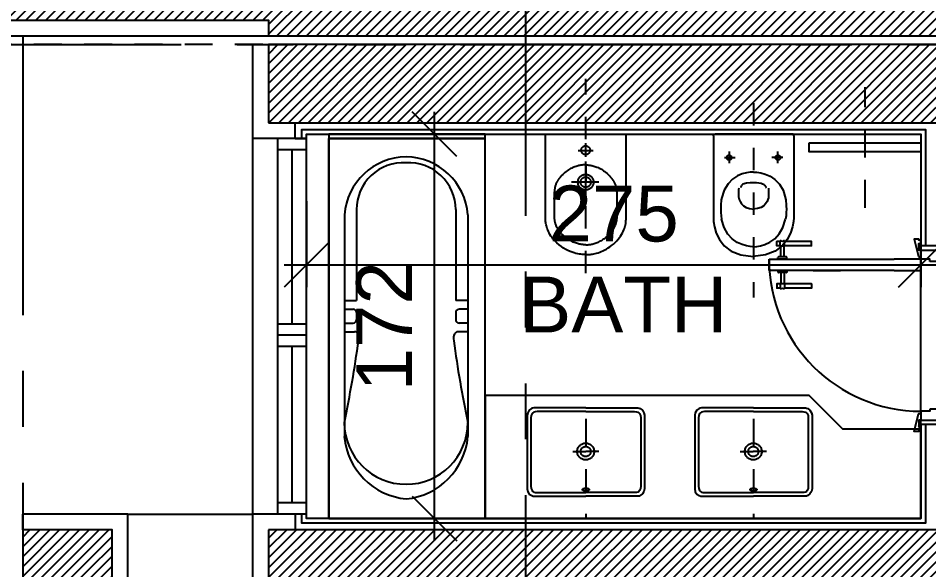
# Model space of a CAD drawing. Extents: x 83 to 143.2, y -2.6 to 70.8.
# Drawn here: x 118.998 to 123.073, y 20.151 to 22.618 of the extents above; entities that cross this region are included whole.
import ezdxf
from ezdxf.enums import TextEntityAlignment as Align

# ---------------------------------------------------------------- set-up
doc = ezdxf.new("R2010")
doc.units = 0
doc.header["$MEASUREMENT"] = 0
doc.header["$PDMODE"] = 3
doc.header["$PDSIZE"] = 0.3
for name, pattern in [('AXIS_100$0$A-AXIS$0$PHANTOM', [2.5, 1.25, -0.25, 0.25, -0.25, 0.25, -0.25]), ('CENTER', [2, 1.25, -0.25, 0.25, -0.25]), ('DASHDOTX2', [50.8, 25.4, -12.7, 0, -12.7]), ('HIDDEN', [0.375, 0.25, -0.125]), ('S-7TH$0$HIDDEN2', [0.1875, 0.125, -0.0625]), ('S-8TH$0$HIDDEN2', [0.1875, 0.125, -0.0625])]:
    doc.linetypes.add(name, pattern=pattern)
doc.layers.get('0').update_dxf_attribs({"linetype": 'CONTINUOUS'})
doc.layers.get('DEFPOINTS').update_dxf_attribs({"linetype": 'CONTINUOUS'})
for name, color, linetype in [('A-ALU', 9, 'CONTINUOUS'), ('A-AXIS-SANITARY', 10, 'DASHDOTX2'), ('a-dim', 3, 'CONTINUOUS'), ('A-DOORS', 1, 'CONTINUOUS'), ('A-FLOR-PFIX', 61, 'CONTINUOUS'), ('A-HATCH-CONC', 8, 'CONTINUOUS'), ('A-heater', 61, 'CONTINUOUS'), ('A-HEATER-axis', 5, 'HIDDEN'), ('A-NOMENCLATURE', 3, 'CONTINUOUS'), ('A-PROJECTION', 9, 'CONTINUOUS'), ('a-revetement', 1, 'CONTINUOUS'), ('A-SANIT', 95, 'CONTINUOUS'), ('A-SECT-TILE', 12, 'CONTINUOUS'), ('AXIS_100$0$A-AXIS-100', 10, 'AXIS_100$0$A-AXIS$0$PHANTOM'), ('S-7TH$0$a-joint', 15, 'S-7TH$0$HIDDEN2'), ('S-7TH$0$A-STR 7-8TH', 2, 'CONTINUOUS'), ('S-8TH$0$a-joint', 15, 'S-8TH$0$HIDDEN2'), ('S-8TH$0$A-STR 7-8TH', 2, 'CONTINUOUS')]:
    doc.layers.add(name, color=color, linetype=linetype)
doc.styles.add('A100-STEXT', font='ARIAL.TTF', dxfattribs={"height": 0.25})
doc.dimstyles.new('A100-DIM', dxfattribs={"dimtxt": 0.25, "dimasz": 0.2, "dimexe": 0.1, "dimexo": 0.3, "dimgap": 0.1, "dimtad": 1, "dimlfac": 100, "dimrnd": 0.5, "dimdsep": 46, "dimtxsty": 'A100-STEXT', "dimblk1": 'OBLIQUE', "dimblk2": 'OBLIQUE', "dimsah": 1, "dimcen": -0.05, "dimdle": 0.1, "dimclrd": 15, "dimclre": 15, "dimclrt": 256, "dimadec": 0, "dimazin": 0, "dimtfac": 0.28, "dimtix": 1, "dimtmove": 2, "dimatfit": 3, "dimldrblk": 'OBLIQUE', "dimfxl": 0, "dimtolj": 1, "dimarcsym": 0})
pattern_1 = [(45, (91.649424, -3e-10), (-0.022097087, 0.022097087), [])]

# ---------------------------------------------------------------- blocks, each defined once
blk = doc.blocks.new('bathtub')
at = {"layer": 'A-SANIT'}
for p, q in [((-0.7, 0), (-0.7, 1.7)), ((0, 0), (0, 1.7)), ((-0.6305, 1.3586), (-0.6305, 0.3667)), ((-0.5761, 1.3825), (-0.5761, 0.9759)), ((-0.1322, 1.3819), (-0.1322, 0.9753)), ((-0.0778, 1.3586), (-0.0778, 0.3667)), ((-0.6305, 0.9759), (-0.5761, 0.9759)), ((-0.0778, 0.9753), (-0.1322, 0.9753)), ((-0.6305, 0.937), (-0.5916, 0.937)), ((-0.5761, 0.9214), (-0.5761, 0.8903)), ((-0.1322, 0.9208), (-0.1322, 0.8897)), ((-0.0778, 0.9364), (-0.1167, 0.9364)), ((-0.6305, 0.8747), (-0.5916, 0.8747)), ((-0.0778, 0.8742), (-0.1167, 0.8742)), ((-0.6305, 0.8359), (-0.5851, 0.8359)), ((-0.0778, 0.8353), (-0.1232, 0.8353))]:
    blk.add_line(p, q, dxfattribs=at)
blk.add_lwpolyline([(0, 1.7), (-0.7, 1.7), (-0.7, 0), (0, 0)], close=True, dxfattribs=at)
for centre, radius, start, end in [((-0.3498, 1.3363), 0.2816, 90.8902, 175.4646), ((-0.3661, 1.3819), 0.21, 86.743, 180), ((-0.3573, 1.3377), 0.2803, 4.283, 89.3622), ((-0.3422, 1.3819), 0.21, 0, 93.257), ((-0.5916, 0.9214), 0.0156, 0, 90), ((-0.1167, 0.9208), 0.0156, 90, 180), ((-0.5916, 0.8903), 0.0156, 270, 0), ((-0.1167, 0.8897), 0.0156, 180, 270), ((-0.5851, 0.8203), 0.0156, 23.3684, 90), ((-0.6191, 0.8056), 0.0526, 349.51, 23.3684), ((-0.0892, 0.805), 0.0526, 156.6316, 190.49), ((-0.1232, 0.8197), 0.0156, 90, 156.6316), ((-5.5617, 1.4689), 5.0395, 348.0986, 352.3207), ((4.8534, 1.4689), 5.0395, 187.6793, 191.9014), ((-0.3542, 0.4296), 0.2764, 180, 0), ((-0.3245, 0.3937), 0.3073, 185.0523, 264.4541), ((-0.3838, 0.3937), 0.3073, 275.5459, 354.9477)]:
    blk.add_arc(centre, radius, start, end, dxfattribs=at)
blk = doc.blocks.new('A$C3DEF75EA')
at = {"layer": 'A-DOORS'}
for p, q in [((-0.11, 0.68), (-0.06, 0.68)), ((-0.11, 0.56), (-0.11, 0.68)), ((-0.06, 0.68), (-0.06, 0.56)), ((-0.167, 0.63), (-0.193, 0.63)), ((-0.193, 0.625), (-0.193, 0.63)), ((-0.193, 0.61), (-0.193, 0.615)), ((-0.19, 0.63), (-0.19, 0.6445)), ((-0.1705, 0.645), (-0.1895, 0.645)), ((-0.17, 0.63), (-0.17, 0.6445)), ((-0.167, 0.6275), (-0.167, 0.63)), ((-0.12, 0.6275), (-0.167, 0.6275)), ((-0.167, 0.61), (-0.167, 0.6125)), ((-0.12, 0.6125), (-0.167, 0.6125)), ((-0.12, 0.602), (-0.12, 0.638)), ((-0.11, 0.64), (-0.118, 0.64)), ((-0.11, 0.6), (-0.11, 0.64)), ((-0.06, 0.64), (-0.052, 0.64)), ((-0.06, 0.6), (-0.06, 0.64)), ((-0.05, 0.602), (-0.05, 0.638)), ((-0.05, 0.6275), (-0.003, 0.6275)), ((-0.05, 0.6125), (-0.003, 0.6125)), ((-0.003, 0.63), (0.023, 0.63)), ((-0.003, 0.6275), (-0.003, 0.63)), ((-0.003, 0.61), (-0.003, 0.6125)), ((0, 0.63), (0, 0.6445)), ((0.0005, 0.645), (0.0195, 0.645)), ((0.02, 0.63), (0.02, 0.6445)), ((0.023, 0.625), (0.023, 0.63)), ((0.023, 0.61), (0.023, 0.615)), ((-0.167, 0.61), (-0.193, 0.61)), ((-0.19, 0.4905), (-0.19, 0.61)), ((-0.17, 0.4905), (-0.17, 0.61)), ((-0.11, 0.6), (-0.118, 0.6)), ((-0.06, 0.6), (-0.052, 0.6)), ((-0.003, 0.61), (0.023, 0.61)), ((0, 0.4905), (0, 0.61)), ((0.02, 0.4905), (0.02, 0.61)), ((-0.11, 0.12), (-0.11, 0.56)), ((-0.06, 0.56), (-0.06, 0.12)), ((-0.1705, 0.49), (-0.1895, 0.49)), ((0.0005, 0.49), (0.0195, 0.49)), ((-0.11, 0.483), (-0.11, 0.36)), ((-0.06, 0.483), (-0.06, 0.36)), ((-0.11, 0.12), (-0.11, 0)), ((-0.06, 0), (-0.06, 0.12)), ((-0.809, 0), (-0.781, 0.009)), ((-0.809, 0.009), (-0.781, 0)), ((0.009, 0), (-0.019, 0.009)), ((0.009, 0.009), (-0.019, 0)), ((-0.11, 0), (-0.06, 0)), ((-0.809, -0.215), (-0.781, -0.224)), ((-0.809, -0.224), (-0.781, -0.215)), ((0.009, -0.215), (-0.019, -0.224)), ((0.009, -0.224), (-0.019, -0.215))]:
    blk.add_line(p, q, dxfattribs=at)
at = {"layer": 'A-DOORS', "color": 8}
for p, q in [((-0.74, 0), (-0.06, 0)), ((-0.07, -0.215), (-0.73, -0.215))]:
    blk.add_line(p, q, dxfattribs=at)
at = {"layer": 'A-DOORS'}
for points in [[(-0.81, 0), (-0.825, 0), (-0.825, 0.01), (-0.83, 0.01), (-0.83, 0.03), (-0.7518, 0.0104, -0.381769), (-0.75, 0.0084), (-0.75, 0), (-0.78, 0), (-0.78, 0.01), (-0.81, 0.01), (-0.81, 0)], [(0.01, 0), (0.025, 0), (0.025, 0.01), (0.03, 0.01), (0.03, 0.03), (-0.0482, 0.0104, 0.381769), (-0.05, 0.0084), (-0.05, 0), (-0.02, 0), (-0.02, 0.01), (0.01, 0.01), (0.01, 0)], [(-0.81, -0.215), (-0.825, -0.215), (-0.825, -0.225), (-0.83, -0.225), (-0.83, -0.245), (-0.7518, -0.2254, 0.381769), (-0.75, -0.2234), (-0.75, -0.215), (-0.78, -0.215), (-0.78, -0.225), (-0.81, -0.225), (-0.81, -0.215)], [(0.01, -0.215), (0.025, -0.215), (0.025, -0.225), (0.03, -0.225), (0.03, -0.245), (-0.0482, -0.2254, -0.381769), (-0.05, -0.2234), (-0.05, -0.215), (-0.02, -0.215), (-0.02, -0.225), (0.01, -0.225), (0.01, -0.215)]]:
    blk.add_lwpolyline(points, format="xyb", dxfattribs=at)
for points in [[(-0.809, 0), (-0.781, 0), (-0.781, 0.009), (-0.809, 0.009)], [(0.009, 0), (-0.019, 0), (-0.019, 0.009), (0.009, 0.009)], [(-0.809, -0.215), (-0.781, -0.215), (-0.781, -0.224), (-0.809, -0.224)], [(0.009, -0.215), (-0.019, -0.215), (-0.019, -0.224), (0.009, -0.224)]]:
    blk.add_lwpolyline(points, close=True, dxfattribs=at)
for points in [[(-0.8, -0.215), (-0.8, 0), (-0.78, 0), (-0.78, -0.215), (-0.8, -0.215)], [(-0.73, -0.04), (-0.74, -0.04), (-0.74, 0), (-0.78, 0)], [(-0.78, 0), (-0.78, -0.215), (-0.73, -0.215), (-0.73, -0.04)], [(0, -0.215), (0, 0), (-0.02, 0), (-0.02, -0.215), (0, -0.215)], [(-0.07, -0.04), (-0.06, -0.04), (-0.06, 0), (-0.02, 0)], [(-0.02, 0), (-0.02, -0.215), (-0.07, -0.215), (-0.07, -0.04)]]:
    blk.add_lwpolyline(points, dxfattribs=at)
blk.add_arc((-0.0597, -0.0003), 0.6803, 90.0254, 179.9746, dxfattribs=at)
for centre, major_axis, start_param, end_param in [((-0.2006, 0.62), (0.00642, 0.00642), 4.914874, 6.080701), ((-0.1895, 0.6445), (-0.000354, 0.000354), -0.785398, 0.785398), ((-0.1705, 0.6445), (0.000354, 0.000354), 5.497787, 7.068583), ((-0.149, 0.62), (0.0138, 0.0138), 1.961403, 2.750986), ((-0.118, 0.638), (-0.00141, 0.00141), -0.785398, 0.785398), ((-0.052, 0.638), (0.00141, 0.00141), 5.497787, 7.068583), ((-0.021, 0.62), (0.0138, 0.0138), 5.102996, 5.892578), ((0.0005, 0.6445), (-0.000354, 0.000354), -0.785398, 0.785398), ((0.0195, 0.6445), (0.000354, 0.000354), 5.497787, 7.068583), ((0.0306, 0.62), (0.00642, 0.00642), 1.773281, 2.939108), ((-0.118, 0.602), (0.00141, 0.00141), 2.356194, 3.926991), ((-0.052, 0.602), (-0.00141, 0.00141), 2.356194, 3.926991), ((-0.1895, 0.4905), (0.000354, 0.000354), 2.356194, 3.926991), ((-0.1705, 0.4905), (-0.000354, 0.000354), 2.356194, 3.926991), ((0.0005, 0.4905), (0.000354, 0.000354), 2.356194, 3.926991), ((0.0195, 0.4905), (-0.000354, 0.000354), 2.356194, 3.926991)]:
    blk.add_ellipse(centre, major_axis=major_axis, ratio=1, start_param=start_param, end_param=end_param, dxfattribs=at)
blk = doc.blocks.new('A$C6D442EC4')
at = {"layer": 'A-AXIS-SANITARY', "linetype": 'CENTER', "ltscale": 0.1}
blk.add_line((-0.0027, 0.3461), (-0.0027, -0.0992), dxfattribs=at)
at = {"layer": 'A-FLOR-PFIX', "ltscale": 0.5}
for points in [[(-0.0025, 0.3948), (-0.0051, 0.3948), (-0.0125, 0.3948), (-0.0239, 0.3948), (-0.0388, 0.3948), (-0.0564, 0.3948), (-0.076, 0.3948), (-0.1187, 0.3948), (-0.1614, 0.3948), (-0.181, 0.3948), (-0.1986, 0.3948), (-0.2135, 0.3948), (-0.225, 0.3948), (-0.2323, 0.3948), (-0.235, 0.3948), (-0.2405, 0.394), (-0.246, 0.3919), (-0.2556, 0.3842), (-0.2625, 0.3736), (-0.2651, 0.362), (-0.2651, 0.361), (-0.2651, 0.3583), (-0.2651, 0.3538), (-0.2651, 0.3478), (-0.2651, 0.3316), (-0.2651, 0.3105), (-0.2651, 0.2855), (-0.2651, 0.2577), (-0.2651, 0.1972), (-0.2651, 0.1367), (-0.2651, 0.1088), (-0.2651, 0.0839), (-0.2651, 0.0628), (-0.2651, 0.0466), (-0.2651, 0.0405), (-0.2651, 0.0361), (-0.2651, 0.0333), (-0.2651, 0.0324), (-0.2626, 0.0199), (-0.2557, 0.0096), (-0.2448, 0.0026), (-0.2379, 0.0007), (-0.2303, 0), (-0.2278, 0), (-0.2205, 0), (-0.2093, 0), (-0.1947, 0), (-0.1775, 0), (-0.1582, 0), (-0.1164, 0), (-0.0746, 0), (-0.0553, 0), (-0.0381, 0), (-0.0235, 0), (-0.0123, 0), (-0.005, 0), (-0.0025, 0)], [(-0.0025, 0.3784), (-0.0049, 0.3784), (-0.0118, 0.3784), (-0.0226, 0.3784), (-0.0366, 0.3784), (-0.0531, 0.3784), (-0.0715, 0.3784), (-0.1116, 0.3784), (-0.1517, 0.3784), (-0.1701, 0.3784), (-0.1867, 0.3784), (-0.2006, 0.3784), (-0.2114, 0.3784), (-0.2183, 0.3784), (-0.2208, 0.3784), (-0.2288, 0.3778), (-0.2351, 0.3761), (-0.2399, 0.3735), (-0.2434, 0.37), (-0.2472, 0.361), (-0.2481, 0.3502), (-0.2481, 0.3493), (-0.2481, 0.3468), (-0.2481, 0.3427), (-0.2481, 0.3371), (-0.2481, 0.322), (-0.2481, 0.3025), (-0.2481, 0.2793), (-0.2481, 0.2535), (-0.2481, 0.1974), (-0.2481, 0.1413), (-0.2481, 0.1155), (-0.2481, 0.0924), (-0.2481, 0.0728), (-0.2481, 0.0577), (-0.2481, 0.0522), (-0.2481, 0.048), (-0.2481, 0.0455), (-0.2481, 0.0446), (-0.2472, 0.0339), (-0.2434, 0.0249), (-0.2399, 0.0214), (-0.2351, 0.0187), (-0.2288, 0.017), (-0.2208, 0.0164), (-0.2183, 0.0164), (-0.2114, 0.0164), (-0.2006, 0.0164), (-0.1867, 0.0164), (-0.1701, 0.0164), (-0.1517, 0.0164), (-0.1116, 0.0164), (-0.0715, 0.0164), (-0.0531, 0.0164), (-0.0366, 0.0164), (-0.0226, 0.0164), (-0.0118, 0.0164), (-0.0049, 0.0164), (-0.0025, 0.0164)], [(-0.0026, 0.3948), (0, 0.3948), (0.0074, 0.3948), (0.0188, 0.3948), (0.0337, 0.3948), (0.0513, 0.3948), (0.0709, 0.3948), (0.1136, 0.3948), (0.1563, 0.3948), (0.176, 0.3948), (0.1936, 0.3948), (0.2084, 0.3948), (0.2199, 0.3948), (0.2273, 0.3948), (0.2299, 0.3948), (0.2355, 0.394), (0.2409, 0.3919), (0.2506, 0.3842), (0.2574, 0.3736), (0.26, 0.362), (0.26, 0.361), (0.26, 0.3583), (0.26, 0.3538), (0.26, 0.3478), (0.26, 0.3316), (0.26, 0.3105), (0.26, 0.2856), (0.26, 0.2578), (0.26, 0.1974), (0.26, 0.137), (0.26, 0.1092), (0.26, 0.0843), (0.26, 0.0632), (0.26, 0.047), (0.26, 0.041), (0.26, 0.0366), (0.26, 0.0338), (0.26, 0.0329), (0.2574, 0.0212), (0.2506, 0.0106), (0.2409, 0.003), (0.2355, 0.0008), (0.2299, 0), (0.2273, 0), (0.2199, 0), (0.2084, 0), (0.1936, 0), (0.176, 0), (0.1563, 0), (0.1136, 0), (0.0709, 0), (0.0513, 0), (0.0337, 0), (0.0188, 0), (0.0074, 0), (0, 0), (-0.0026, 0)], [(-0.0026, 0.3784), (-0.0002, 0.3784), (0.0068, 0.3784), (0.0175, 0.3784), (0.0315, 0.3784), (0.048, 0.3784), (0.0665, 0.3784), (0.1065, 0.3784), (0.1466, 0.3784), (0.1651, 0.3784), (0.1816, 0.3784), (0.1955, 0.3784), (0.2063, 0.3784), (0.2132, 0.3784), (0.2157, 0.3784), (0.2237, 0.3778), (0.23, 0.3761), (0.2348, 0.3735), (0.2383, 0.37), (0.2421, 0.361), (0.243, 0.3502), (0.243, 0.3493), (0.243, 0.3468), (0.243, 0.3427), (0.243, 0.3371), (0.243, 0.322), (0.243, 0.3025), (0.243, 0.2793), (0.243, 0.2535), (0.243, 0.1974), (0.243, 0.1413), (0.243, 0.1155), (0.243, 0.0924), (0.243, 0.0728), (0.243, 0.0577), (0.243, 0.0522), (0.243, 0.048), (0.243, 0.0455), (0.243, 0.0446), (0.2421, 0.0339), (0.2383, 0.0249), (0.2348, 0.0214), (0.23, 0.0187), (0.2237, 0.017), (0.2157, 0.0164), (0.2132, 0.0164), (0.2063, 0.0164), (0.1955, 0.0164), (0.1816, 0.0164), (0.1651, 0.0164), (0.1466, 0.0164), (0.1065, 0.0164), (0.0665, 0.0164), (0.048, 0.0164), (0.0315, 0.0164), (0.0175, 0.0164), (0.0068, 0.0164), (-0.0002, 0.0164), (-0.0026, 0.0164)], [(-0.0408, 0.1997), (-0.0406, 0.2035), (-0.04, 0.2073), (-0.0391, 0.2109), (-0.0378, 0.2144), (-0.0362, 0.2176), (-0.0343, 0.2208), (-0.0322, 0.2237), (-0.0297, 0.2263), (-0.0271, 0.2288), (-0.0242, 0.2309), (-0.021, 0.2328), (-0.0177, 0.2344), (-0.0143, 0.2357), (-0.0107, 0.2366), (-0.0069, 0.2372), (-0.0031, 0.2374), (0.0008, 0.2372), (0.0045, 0.2366), (0.0081, 0.2357), (0.0116, 0.2344), (0.0149, 0.2328), (0.018, 0.2309), (0.0209, 0.2288), (0.0236, 0.2263), (0.026, 0.2237), (0.0282, 0.2208), (0.0301, 0.2176), (0.0317, 0.2144), (0.0329, 0.2109), (0.0339, 0.2073), (0.0344, 0.2035), (0.0346, 0.1997), (0.0344, 0.1958), (0.0339, 0.1921), (0.0329, 0.1885), (0.0317, 0.185), (0.0301, 0.1817), (0.0282, 0.1786), (0.026, 0.1757), (0.0236, 0.173), (0.0209, 0.1706), (0.018, 0.1684), (0.0149, 0.1665), (0.0116, 0.1649), (0.0081, 0.1637), (0.0045, 0.1627), (0.0008, 0.1622), (-0.0031, 0.162), (-0.0069, 0.1622), (-0.0107, 0.1627), (-0.0143, 0.1637), (-0.0177, 0.1649), (-0.021, 0.1665), (-0.0242, 0.1684), (-0.0271, 0.1706), (-0.0297, 0.173), (-0.0322, 0.1757), (-0.0343, 0.1786), (-0.0362, 0.1817), (-0.0378, 0.185), (-0.0391, 0.1885), (-0.04, 0.1921), (-0.0406, 0.1958), (-0.0408, 0.1997), (-0.0408, 0.1997)], [(-0.0257, 0.1997), (-0.0256, 0.202), (-0.0252, 0.2042), (-0.0247, 0.2064), (-0.0239, 0.2085), (-0.023, 0.2105), (-0.0218, 0.2123), (-0.0205, 0.2141), (-0.0191, 0.2157), (-0.0175, 0.2171), (-0.0157, 0.2184), (-0.0139, 0.2196), (-0.0119, 0.2205), (-0.0098, 0.2213), (-0.0076, 0.2218), (-0.0054, 0.2222), (-0.0031, 0.2223), (-0.0008, 0.2222), (0.0015, 0.2218), (0.0037, 0.2213), (0.0057, 0.2205), (0.0077, 0.2196), (0.0096, 0.2184), (0.0113, 0.2171), (0.0129, 0.2157), (0.0144, 0.2141), (0.0157, 0.2123), (0.0168, 0.2105), (0.0178, 0.2085), (0.0185, 0.2064), (0.0191, 0.2042), (0.0194, 0.202), (0.0196, 0.1997), (0.0194, 0.1974), (0.0191, 0.1951), (0.0185, 0.1929), (0.0178, 0.1909), (0.0168, 0.1889), (0.0157, 0.187), (0.0144, 0.1853), (0.0129, 0.1837), (0.0113, 0.1822), (0.0096, 0.1809), (0.0077, 0.1798), (0.0057, 0.1788), (0.0037, 0.1781), (0.0015, 0.1775), (-0.0008, 0.1772), (-0.0031, 0.1771), (-0.0054, 0.1772), (-0.0076, 0.1775), (-0.0098, 0.1781), (-0.0119, 0.1788), (-0.0139, 0.1798), (-0.0157, 0.1809), (-0.0175, 0.1822), (-0.0191, 0.1837), (-0.0205, 0.1853), (-0.0218, 0.187), (-0.023, 0.1889), (-0.0239, 0.1909), (-0.0247, 0.1929), (-0.0252, 0.1951), (-0.0256, 0.1974), (-0.0257, 0.1997), (-0.0257, 0.1997)], [(-0.0176, 0.0295), (-0.0176, 0.0302), (-0.0173, 0.0308), (-0.017, 0.0315), (-0.0165, 0.0321), (-0.0158, 0.0326), (-0.0151, 0.0332), (-0.0142, 0.0337), (-0.0132, 0.0341), (-0.011, 0.0349), (-0.0084, 0.0355), (-0.0056, 0.0359), (-0.0026, 0.036), (0.0004, 0.0359), (0.0033, 0.0355), (0.0058, 0.0349), (0.0081, 0.0341), (0.009, 0.0337), (0.0099, 0.0332), (0.0107, 0.0326), (0.0113, 0.0321), (0.0118, 0.0315), (0.0122, 0.0308), (0.0124, 0.0302), (0.0125, 0.0295), (0.0124, 0.0288), (0.0122, 0.0282), (0.0118, 0.0276), (0.0113, 0.027), (0.0107, 0.0264), (0.0099, 0.0258), (0.009, 0.0253), (0.0081, 0.0249), (0.0058, 0.0241), (0.0033, 0.0235), (0.0004, 0.0231), (-0.0026, 0.023), (-0.0056, 0.0231), (-0.0084, 0.0235), (-0.011, 0.0241), (-0.0132, 0.0249), (-0.0142, 0.0253), (-0.0151, 0.0258), (-0.0158, 0.0264), (-0.0165, 0.027), (-0.017, 0.0276), (-0.0173, 0.0282), (-0.0176, 0.0288), (-0.0176, 0.0295), (-0.0176, 0.0295)]]:
    blk.add_lwpolyline(points, dxfattribs=at)
at = {"layer": 'A-SANIT', "ltscale": 0.5}
for points in [[(-0.0614, 0.1997), (-0.0031, 0.1997)], [(0.0553, 0.1997), (-0.0031, 0.1997)]]:
    blk.add_lwpolyline(points, dxfattribs=at)
blk = doc.blocks.new('A$C4412624D')
for points in [[(-363.316505, 205.931824, 0), (-369.377186, 205.812927, 0), (-385.619804, 204.401184, 0), (-409.135235, 200.113983, 0), (-437.014357, 191.368836, 0), (-466.348038, 176.583069, 0), (-494.227158, 154.174194, 0), (-517.742592, 122.559601, 0), (-533.985207, 80.156738, 0), (-540.045876, 25.382996, 0)], [(-7.305237, 205.931824, 0), (-19.51413, 205.931824, 0), (-52.233948, 205.931824, 0), (-99.604431, 205.931824, 0), (-155.76532, 205.931824, 0), (-214.856354, 205.931793, 0), (-271.017242, 205.931793, 0), (-318.387726, 205.931793, 0), (-351.107536, 205.931763, 0), (-363.316406, 205.931763, 0)], [(-7.305237, 205.931824, 0), (-7.054718, 205.891724, 0), (-6.383331, 205.746399, 0), (-5.411285, 205.458283, 0), (-4.258881, 204.989777, 0), (-3.046356, 204.303314, 0), (-1.893951, 203.361298, 0), (-0.921936, 202.126221, 0), (-0.250519, 200.560455, 0), (0, 198.626465, 0)], [(-497.934326, 27.701111, 0), (-497.803253, 31.697464, 0), (-496.723526, 42.562134, 0), (-493.665352, 58.608521, 0), (-487.598946, 78.150055, 0), (-477.494526, 99.500153, 0), (-462.322313, 120.972229, 0), (-441.052518, 140.879669, 0), (-412.655359, 157.53595, 0), (-376.101051, 169.254425, 0)], [(-283.871368, 169.254578, 0), (-285.531082, 169.495087, 0), (-290.24971, 170.096344, 0), (-297.636414, 170.87796, 0), (-307.300392, 171.659577, 0), (-318.850838, 172.260834, 0), (-331.896935, 172.501343, 0), (-346.047874, 172.200714, 0), (-360.912849, 171.17862, 0), (-376.101044, 169.254608, 0)], [(-167.899292, 27.713638, 0), (-167.94632, 31.783478, 0), (-168.779755, 42.831787, 0), (-171.43811, 59.116745, 0), (-176.960022, 78.896546, 0), (-186.383972, 100.429382, 0), (-200.748535, 121.973389, 0), (-221.092255, 141.786835, 0), (-248.453674, 158.127808, 0), (-283.871368, 169.254547, 0)], [(-0.000031, 198.626618, 0), (-0.000031, 186.942688, 0), (-0.000031, 155.629791, 0), (-0.000031, 110.296204, 0), (-0.000031, 56.550171, 0), (0, 0, 0), (0, -53.746025, 0), (0, -99.079628, 0), (0.000031, -130.392528, 0), (0.000031, -142.076446, 0)], [(-128.633087, 134.554077, 0), (-126.879395, 134.554077, 0), (-122.179504, 134.554077, 0), (-115.375183, 134.554077, 0), (-107.308197, 134.554077, 0), (-98.820343, 134.554108, 0), (-90.753357, 134.554108, 0), (-83.949036, 134.554108, 0), (-79.249146, 134.554138, 0), (-77.495453, 134.554138, 0)], [(-93.019531, 135.467438, 0), (-93.196075, 137.437134, 0), (-93.705109, 139.291046, 0), (-94.515656, 140.998169, 0), (-95.596771, 142.527588, 0), (-96.917511, 143.848328, 0), (-98.446899, 144.929444, 0), (-100.154022, 145.740021, 0), (-102.007935, 146.249054, 0), (-103.977631, 146.425629, 0), (-103.977631, 146.425537, 0), (-105.947327, 146.248993, 0), (-107.801239, 145.73996, 0), (-109.508362, 144.929413, 0), (-111.03775, 143.848328, 0), (-112.358459, 142.527588, 0), (-113.439575, 140.99823, 0), (-114.250092, 139.291107, 0), (-114.759094, 137.437256, 0), (-114.935638, 135.46759, 0), (-114.93573, 135.467438, 0), (-114.759186, 133.497742, 0), (-114.250153, 131.643829, 0), (-113.439606, 129.936707, 0), (-112.35849, 128.407288, 0), (-111.03775, 127.086548, 0), (-109.508362, 126.005432, 0), (-107.801239, 125.194855, 0), (-105.947327, 124.685822, 0), (-103.977631, 124.509247, 0), (-103.977631, 124.509339, 0), (-102.007935, 124.685883, 0), (-100.154022, 125.194916, 0), (-98.446899, 126.005463, 0), (-96.917511, 127.086548, 0), (-95.596802, 128.407288, 0), (-94.515686, 129.936646, 0), (-93.70517, 131.643768, 0), (-93.196167, 133.49762, 0), (-93.019623, 135.467285, 0)], [(-103.977631, 156.470307, 0), (-103.977631, 154.841889, 0), (-103.977631, 150.477722, 0), (-103.977631, 144.159454, 0), (-103.977631, 136.668732, 0), (-103.977661, 128.787171, 0), (-103.977661, 121.296448, 0), (-103.977661, 114.97818, 0), (-103.977692, 110.614014, 0), (-103.977692, 108.985626, 0)], [(-239.127029, 93.496338, 0), (-244.453003, 93.570557, 0), (-249.945557, 93.674713, 0), (-255.392944, 93.798554, 0), (-260.583328, 93.931671, 0), (-265.304947, 94.063751, 0), (-269.345993, 94.184479, 0), (-272.494675, 94.283508, 0), (-274.5392, 94.350495, 0), (-275.267776, 94.375122, 0), (-275.267746, 94.375122, 0), (-277.177994, 94.160919, 0), (-282.297455, 93.202637, 0), (-289.709213, 91.026795, 0), (-298.496338, 87.159912, 0), (-307.741928, 81.128479, 0), (-316.529068, 72.45903, 0), (-323.940826, 60.67807, 0), (-329.060295, 45.312103, 0), (-330.970551, 25.887634, 0)], [(-222.988953, 73.828949, 0), (-223.338638, 74.133179, 0), (-224.304276, 74.948532, 0), (-225.760712, 76.128952, 0), (-227.582809, 77.528443, 0), (-229.645447, 79.000946, 0), (-231.823486, 80.400421, 0), (-233.99176, 81.580872, 0), (-236.025146, 82.39621, 0), (-237.798523, 82.70047, 0)], [(-222.988953, 73.828949, 0), (-222.415253, 72.286972, 0), (-220.969742, 67.851441, 0), (-219.065781, 60.807938, 0), (-217.11673, 51.442078, 0), (-215.53595, 40.039414, 0), (-214.736816, 26.885574, 0), (-215.132675, 12.266113, 0), (-217.136887, -3.533356, 0), (-221.162842, -20.227234, 0)], [(-363.316505, -149.381658, 0), (-369.377186, -149.461094, 0), (-385.619804, -148.580885, 0), (-409.135235, -145.063267, 0), (-437.014357, -137.230472, 0), (-466.348038, -123.404728, 0), (-494.227158, -101.908272, 0), (-517.742592, -71.063339, 0), (-533.985207, -29.192154, 0), (-540.045876, 25.383057, 0)], [(-497.934326, 27.701111, 0), (-497.877174, 23.658875, 0), (-496.982231, 12.679642, 0), (-494.164284, -3.515335, 0), (-488.338104, -23.204819, 0), (-478.41848, -44.667587, 0), (-463.320183, -66.182388, 0), (-441.957998, -86.028, 0), (-413.246702, -102.483177, 0), (-376.101074, -113.826691, 0)], [(-239.127029, -38.068466, 0), (-244.453003, -38.14267, 0), (-249.945557, -38.246841, 0), (-255.392944, -38.370651, 0), (-260.583328, -38.503769, 0), (-265.304947, -38.635849, 0), (-269.345993, -38.756561, 0), (-272.494675, -38.855591, 0), (-274.5392, -38.922577, 0), (-275.267776, -38.947189, 0), (-275.267746, -38.947235, 0), (-277.177994, -38.733047, 0), (-282.297455, -37.774811, 0), (-289.709213, -35.599045, 0), (-298.496338, -31.732208, 0), (-307.741928, -25.700821, 0), (-316.529068, -17.031387, 0), (-323.940826, -5.250381, 0), (-329.060295, 10.115692, 0), (-330.970551, 29.540344, 0)], [(-167.899292, 27.713638, 0), (-167.835449, 23.744888, 0), (-168.391693, 12.949295, 0), (-170.689728, -3.00711, 0), (-175.851273, -22.458359, 0), (-184.998032, -43.738403, 0), (-199.251709, -65.181274, 0), (-219.733994, -85.120949, 0), (-247.56662, -101.891426, 0), (-283.871277, -113.826691, 0)], [(-221.162796, -20.227218, 0), (-221.512482, -20.531448, 0), (-222.478119, -21.346786, 0), (-223.934555, -22.527222, 0), (-225.756668, -23.926681, 0), (-227.819305, -25.39917, 0), (-229.99733, -26.79863, 0), (-232.165619, -27.97905, 0), (-234.19902, -28.794388, 0), (-235.972382, -29.098617, 0)], [(-128.633087, -79.126785, 0), (-126.879395, -79.126785, 0), (-122.179504, -79.126785, 0), (-115.375183, -79.126785, 0), (-107.308197, -79.126793, 0), (-98.820343, -79.126793, 0), (-90.753357, -79.1268, 0), (-83.949036, -79.1268, 0), (-79.249146, -79.126808, 0), (-77.495453, -79.126816, 0)], [(-93.019531, -80.039558, 0), (-93.196075, -78.069855, 0), (-93.705109, -76.215965, 0), (-94.515656, -74.508842, 0), (-95.596771, -72.979439, 0), (-96.917511, -71.658707, 0), (-98.446899, -70.577591, 0), (-100.154022, -69.767044, 0), (-102.007935, -69.258026, 0), (-103.977631, -69.081474, 0), (-103.977631, -69.081459, 0), (-105.947327, -69.258011, 0), (-107.801239, -69.767036, 0), (-109.508362, -70.577583, 0), (-111.03775, -71.658699, 0), (-112.358459, -72.979431, 0), (-113.439575, -74.508835, 0), (-114.250092, -76.21595, 0), (-114.759094, -78.069839, 0), (-114.935638, -80.039543, 0), (-114.93573, -80.039558, 0), (-114.759186, -82.009262, 0), (-114.250153, -83.863159, 0), (-113.439606, -85.570282, 0), (-112.35849, -87.099686, 0), (-111.03775, -88.420425, 0), (-109.508362, -89.501541, 0), (-107.801239, -90.312088, 0), (-105.947327, -90.821113, 0), (-103.977631, -90.997673, 0), (-103.977631, -90.997658, 0), (-102.007935, -90.821106, 0), (-100.154022, -90.31208, 0), (-98.446899, -89.501533, 0), (-96.917511, -88.420418, 0), (-95.596802, -87.099678, 0), (-94.515686, -85.570274, 0), (-93.70517, -83.863144, 0), (-93.196167, -82.009254, 0), (-93.019623, -80.039543, 0)], [(-103.977631, -101.042419, 0), (-103.977631, -99.414001, 0), (-103.977631, -95.049827, 0), (-103.977631, -88.731552, 0), (-103.977631, -81.240814, 0), (-103.977661, -73.359253, 0), (-103.977661, -65.868515, 0), (-103.977661, -59.550239, 0), (-103.977692, -55.186066, 0), (-103.977692, -53.557648, 0)], [(-283.871368, -113.826683, 0), (-285.531082, -114.067184, 0), (-290.24971, -114.668434, 0), (-297.636414, -115.450065, 0), (-307.300392, -116.231693, 0), (-318.850838, -116.832943, 0), (-331.896935, -117.073444, 0), (-346.047874, -116.772819, 0), (-360.912849, -115.750694, 0), (-376.101044, -113.826691, 0)], [(-7.305237, -149.381658, 0), (-19.51413, -149.381658, 0), (-52.233948, -149.381658, 0), (-99.604431, -149.381658, 0), (-155.76532, -149.381658, 0), (-214.856354, -149.38166, 0), (-271.017242, -149.38166, 0), (-318.387726, -149.38166, 0), (-351.107536, -149.381662, 0), (-363.316406, -149.381662, 0)], [(-7.305237, -149.381658, 0), (-7.054718, -149.341568, 0), (-6.383331, -149.196247, 0), (-5.411285, -148.908123, 0), (-4.258881, -148.439623, 0), (-3.046356, -147.753174, 0), (-1.893951, -146.811207, 0), (-0.921936, -145.576141, 0), (-0.250519, -144.010414, 0), (0, -142.076446, 0)]]:
    blk.add_polyline3d(points)
at = {"layer": 'A-AXIS-SANITARY', "linetype": 'CENTER', "ltscale": 0.1}
blk.add_line((136.288241, 26.88557), (-721.794139, 26.885582), dxfattribs=at)
blk = doc.blocks.new('A$C0C6E5AB7')
for p, q in [((-374.3, 0), (0, 0)), ((0, -360), (0, 0)), ((-374.3, -40.2), (-258.8, -40.2)), ((-215.2, -121.6), (-215.2, -244.3)), ((-73.5, -213.5), (-73.5, -147.4)), ((-286.6, -180), (-215.2, -180)), ((-143.9, -180), (-215.2, -180)), ((-102.6, -180), (-40.8, -180)), ((-374.3, -319.8), (-258.8, -319.8)), ((-374.3, -360), (0, -360))]:
    blk.add_line(p, q)
for points in [[(-477.5, -41.1), (-470.4, -34.7), (-463.3, -29), (-456.2, -24), (-449.3, -19.5), (-442.4, -15.7), (-435.7, -12.4), (-429.2, -9.5), (-422.9, -7.2), (-416.8, -5.2), (-411, -3.7), (-405.5, -2.4), (-400.4, -1.5), (-395.6, -0.8), (-391.1, -0.4), (-387.1, -0.1), (-383.5, 0), (-380.5, 0.1), (-377.9, 0.1), (-375.8, 0), (-374.3, 0)], [(-416, -51), (-412.9, -49.5), (-409.8, -48.1), (-406.9, -46.9), (-404, -45.8), (-401.2, -44.9), (-398.5, -44), (-395.9, -43.3), (-393.4, -42.7), (-391, -42.1), (-388.7, -41.7), (-386.6, -41.3), (-384.6, -41), (-382.7, -40.8), (-381, -40.6), (-379.5, -40.4), (-378.1, -40.3), (-376.9, -40.3), (-375.9, -40.2), (-375, -40.2), (-374.3, -40.2)], [(-539.3, -173.5), (-539.2, -169.9), (-538.9, -165.7), (-538.4, -161), (-537.8, -155.9), (-536.9, -150.4), (-535.8, -144.5), (-534.4, -138.2), (-532.7, -131.7), (-530.7, -124.9), (-528.3, -117.8), (-525.5, -110.5), (-522.3, -103.1), (-518.6, -95.5), (-514.4, -87.7), (-509.7, -80), (-504.5, -72.1), (-498.7, -64.3), (-492.3, -56.5), (-485.2, -48.7), (-477.5, -41.1)], [(-494.5, -165.5), (-494.1, -162.2), (-493.6, -158.6), (-492.9, -154.8), (-492, -150.9), (-491, -146.7), (-489.9, -142.4), (-488.5, -137.9), (-486.9, -133.3), (-485.1, -128.5), (-483.1, -123.7), (-480.9, -118.8), (-478.3, -113.8), (-475.5, -108.8), (-472.5, -103.7), (-469.1, -98.6), (-465.4, -93.4), (-461.4, -88.3), (-457, -83.2), (-452.3, -78.2), (-447.2, -73.2)], [(-447.2, -73.2), (-445.6, -71.7), (-444, -70.2), (-442.4, -68.8), (-440.8, -67.5), (-439.2, -66.1), (-437.6, -64.9), (-436, -63.6), (-434.5, -62.4), (-432.9, -61.3), (-431.3, -60.1), (-429.7, -59.1), (-428.2, -58), (-426.6, -57), (-425.1, -56.1), (-423.5, -55.1), (-422, -54.2), (-420.5, -53.4), (-419, -52.5), (-417.5, -51.8), (-416, -51)], [(-217.1, -52.5), (-220.2, -51), (-223.3, -49.7), (-226.2, -48.5), (-229.1, -47.4), (-231.9, -46.4), (-234.6, -45.6), (-237.3, -44.8), (-239.7, -44.2), (-242.1, -43.7), (-244.4, -43.2), (-246.5, -42.8), (-248.5, -42.5), (-250.4, -42.3), (-252.1, -42.1), (-253.6, -42), (-255, -41.9), (-256.2, -41.8), (-257.3, -41.8), (-258.1, -41.8), (-258.8, -41.8)], [(-185.9, -74.7), (-187.5, -73.2), (-189.1, -71.8), (-190.7, -70.3), (-192.3, -69), (-193.9, -67.7), (-195.5, -66.4), (-197.1, -65.1), (-198.7, -64), (-200.2, -62.8), (-201.8, -61.7), (-203.4, -60.6), (-204.9, -59.6), (-206.5, -58.6), (-208, -57.6), (-209.6, -56.7), (-211.1, -55.8), (-212.6, -54.9), (-214.1, -54.1), (-215.6, -53.3), (-217.1, -52.5)], [(-138.6, -167.1), (-139, -163.7), (-139.6, -160.2), (-140.2, -156.4), (-141.1, -152.4), (-142.1, -148.2), (-143.2, -143.9), (-144.6, -139.4), (-146.2, -134.8), (-148, -130.1), (-150, -125.3), (-152.3, -120.3), (-154.8, -115.3), (-157.6, -110.3), (-160.6, -105.2), (-164, -100.1), (-167.7, -95), (-171.7, -89.9), (-176.1, -84.8), (-180.8, -79.7), (-185.9, -74.7)], [(-215.2, -145.7), (-218.1, -145.8), (-220.9, -146.1), (-223.7, -146.7), (-226.4, -147.5), (-228.9, -148.4), (-231.4, -149.6), (-233.8, -150.9), (-236, -152.5), (-238.1, -154.1), (-240.1, -156), (-242, -158), (-243.6, -160.1), (-245.2, -162.3), (-246.5, -164.7), (-247.7, -167.2), (-248.6, -169.7), (-249.4, -172.4), (-250, -175.2), (-250.3, -178), (-250.4, -180.9)], [(-215.2, -157.6), (-217.1, -157.7), (-219, -157.9), (-220.8, -158.3), (-222.6, -158.8), (-224.3, -159.4), (-225.9, -160.2), (-227.5, -161.1), (-229, -162.1), (-230.4, -163.2), (-231.7, -164.4), (-232.9, -165.7), (-234, -167.1), (-235, -168.6), (-235.9, -170.2), (-236.7, -171.8), (-237.3, -173.5), (-237.8, -175.3), (-238.2, -177.1), (-238.4, -179), (-238.5, -180.9)], [(-180, -180.9), (-180.1, -178), (-180.5, -175.2), (-181, -172.4), (-181.8, -169.7), (-182.8, -167.2), (-183.9, -164.7), (-185.3, -162.3), (-186.8, -160.1), (-188.5, -158), (-190.3, -156), (-192.3, -154.1), (-194.4, -152.5), (-196.7, -150.9), (-199, -149.6), (-201.5, -148.4), (-204.1, -147.5), (-206.8, -146.7), (-209.5, -146.1), (-212.3, -145.8), (-215.2, -145.7)], [(-191.9, -180.9), (-192, -179), (-192.3, -177.1), (-192.6, -175.3), (-193.1, -173.5), (-193.8, -171.8), (-194.5, -170.2), (-195.4, -168.6), (-196.4, -167.1), (-197.5, -165.7), (-198.8, -164.4), (-200.1, -163.2), (-201.5, -162.1), (-203, -161.1), (-204.5, -160.2), (-206.2, -159.4), (-207.9, -158.8), (-209.6, -158.3), (-211.4, -157.9), (-213.3, -157.7), (-215.2, -157.6)], [(-72.6, -160.9), (-74.2, -160.9), (-75.8, -161.1), (-77.3, -161.4), (-78.8, -161.9), (-80.3, -162.4), (-81.7, -163.1), (-83, -163.8), (-84.3, -164.7), (-85.5, -165.6), (-86.6, -166.7), (-87.6, -167.8), (-88.6, -169), (-89.4, -170.2), (-90.2, -171.6), (-90.8, -173), (-91.4, -174.4), (-91.8, -175.9), (-92.1, -177.5), (-92.3, -179.1), (-92.4, -180.7)], [(-52.7, -180.7), (-52.8, -179.1), (-53, -177.5), (-53.3, -175.9), (-53.8, -174.4), (-54.3, -173), (-55, -171.6), (-55.7, -170.2), (-56.6, -169), (-57.5, -167.8), (-58.6, -166.7), (-59.7, -165.6), (-60.9, -164.7), (-62.1, -163.8), (-63.5, -163.1), (-64.9, -162.4), (-66.3, -161.9), (-67.8, -161.4), (-69.4, -161.1), (-70.9, -160.9), (-72.6, -160.9)], [(-539.3, -183.1), (-539.3, -183), (-539.3, -183), (-539.3, -182.8), (-539.3, -182.7), (-539.3, -182.4), (-539.3, -182.2), (-539.3, -181.8), (-539.3, -181.5), (-539.4, -181), (-539.4, -180.6), (-539.4, -180.1), (-539.4, -179.5), (-539.4, -178.9), (-539.4, -178.3), (-539.4, -177.6), (-539.4, -176.9), (-539.4, -176.1), (-539.4, -175.3), (-539.4, -174.4), (-539.3, -173.5)], [(-539.3, -176.9), (-539.3, -177.5), (-539.4, -179.2), (-539.4, -181.9), (-539.4, -185.5), (-539.2, -190.1), (-538.8, -195.5), (-538.1, -201.6), (-537.1, -208.4), (-535.7, -215.8), (-533.9, -223.8), (-531.6, -232.3), (-528.6, -241.2), (-525.1, -250.4), (-520.9, -259.9), (-515.9, -269.6), (-510.1, -279.5), (-503.4, -289.4), (-495.8, -299.3), (-487.2, -309.2), (-477.5, -318.9)], [(-495.2, -180), (-495.2, -179.8), (-495.3, -179.5), (-495.3, -179.1), (-495.3, -178.7), (-495.3, -178.3), (-495.3, -177.8), (-495.3, -177.2), (-495.3, -176.6), (-495.3, -175.9), (-495.2, -175.2), (-495.2, -174.4), (-495.2, -173.6), (-495.1, -172.8), (-495.1, -171.9), (-495, -170.9), (-494.9, -169.9), (-494.9, -168.9), (-494.8, -167.8), (-494.7, -166.7), (-494.5, -165.5)], [(-495.2, -180), (-495.2, -180.2), (-495.3, -180.5), (-495.3, -180.9), (-495.3, -181.3), (-495.3, -181.7), (-495.3, -182.3), (-495.3, -182.8), (-495.3, -183.4), (-495.3, -184.1), (-495.2, -184.8), (-495.2, -185.6), (-495.2, -186.4), (-495.1, -187.2), (-495.1, -188.1), (-495, -189.1), (-494.9, -190.1), (-494.9, -191.1), (-494.8, -192.2), (-494.7, -193.3), (-494.5, -194.5)], [(-494.5, -194.5), (-494.1, -197.8), (-493.6, -201.4), (-492.9, -205.2), (-492, -209.1), (-491, -213.3), (-489.9, -217.6), (-488.5, -222.1), (-486.9, -226.7), (-485.1, -231.5), (-483.1, -236.3), (-480.9, -241.2), (-478.3, -246.2), (-475.5, -251.2), (-472.5, -256.3), (-469.1, -261.4), (-465.4, -266.6), (-461.4, -271.7), (-457, -276.8), (-452.3, -281.8), (-447.2, -286.8)], [(-250.4, -180), (-250.3, -182.9), (-250, -185.7), (-249.4, -188.5), (-248.6, -191.1), (-247.7, -193.7), (-246.5, -196.2), (-245.2, -198.6), (-243.6, -200.8), (-242, -202.9), (-240.1, -204.9), (-238.1, -206.7), (-236, -208.4), (-233.8, -209.9), (-231.4, -211.3), (-228.9, -212.5), (-226.4, -213.4), (-223.7, -214.2), (-220.9, -214.8), (-218.1, -215.1), (-215.2, -215.2)], [(-238.5, -180), (-238.4, -181.9), (-238.2, -183.8), (-237.8, -185.6), (-237.3, -187.4), (-236.7, -189.1), (-235.9, -190.7), (-235, -192.3), (-234, -193.7), (-232.9, -195.1), (-231.7, -196.5), (-230.4, -197.7), (-229, -198.8), (-227.5, -199.8), (-225.9, -200.7), (-224.3, -201.4), (-222.6, -202.1), (-220.8, -202.6), (-219, -203), (-217.1, -203.2), (-215.2, -203.3)], [(-215.2, -203.3), (-213.3, -203.2), (-211.4, -203), (-209.6, -202.6), (-207.9, -202.1), (-206.2, -201.4), (-204.5, -200.7), (-203, -199.8), (-201.5, -198.8), (-200.1, -197.7), (-198.8, -196.5), (-197.5, -195.1), (-196.4, -193.7), (-195.4, -192.3), (-194.5, -190.7), (-193.8, -189.1), (-193.1, -187.4), (-192.6, -185.6), (-192.3, -183.8), (-192, -181.9), (-191.9, -180)], [(-215.2, -215.2), (-212.3, -215.1), (-209.5, -214.8), (-206.8, -214.2), (-204.1, -213.4), (-201.5, -212.5), (-199, -211.3), (-196.7, -209.9), (-194.4, -208.4), (-192.3, -206.7), (-190.3, -204.9), (-188.5, -202.9), (-186.8, -200.8), (-185.3, -198.6), (-183.9, -196.2), (-182.8, -193.7), (-181.8, -191.1), (-181, -188.5), (-180.5, -185.7), (-180.1, -182.9), (-180, -180)], [(-138.6, -196), (-139, -199.3), (-139.6, -202.9), (-140.2, -206.7), (-141.1, -210.7), (-142.1, -214.8), (-143.2, -219.2), (-144.6, -223.6), (-146.2, -228.3), (-148, -233), (-150, -237.8), (-152.3, -242.7), (-154.8, -247.7), (-157.6, -252.8), (-160.6, -257.9), (-164, -263), (-167.7, -268.1), (-171.7, -273.2), (-176.1, -278.3), (-180.8, -283.4), (-185.9, -288.4)], [(-137.9, -181.5), (-137.9, -181.3), (-137.8, -181), (-137.8, -180.7), (-137.8, -180.3), (-137.8, -179.8), (-137.8, -179.3), (-137.8, -178.7), (-137.8, -178.1), (-137.8, -177.4), (-137.9, -176.7), (-137.9, -176), (-137.9, -175.1), (-138, -174.3), (-138, -173.4), (-138.1, -172.4), (-138.2, -171.4), (-138.2, -170.4), (-138.3, -169.3), (-138.5, -168.2), (-138.6, -167.1)], [(-137.9, -181.5), (-137.9, -181.8), (-137.8, -182.1), (-137.8, -182.4), (-137.8, -182.8), (-137.8, -183.3), (-137.8, -183.8), (-137.8, -184.3), (-137.8, -185), (-137.8, -185.6), (-137.9, -186.3), (-137.9, -187.1), (-137.9, -187.9), (-138, -188.8), (-138, -189.7), (-138.1, -190.6), (-138.2, -191.6), (-138.2, -192.7), (-138.3, -193.7), (-138.5, -194.8), (-138.6, -196)], [(-92.4, -180.7), (-92.3, -182.3), (-92.1, -183.9), (-91.8, -185.5), (-91.4, -187), (-90.8, -188.4), (-90.2, -189.8), (-89.4, -191.1), (-88.6, -192.4), (-87.6, -193.6), (-86.6, -194.7), (-85.5, -195.7), (-84.3, -196.7), (-83, -197.5), (-81.7, -198.3), (-80.3, -199), (-78.8, -199.5), (-77.3, -199.9), (-75.8, -200.3), (-74.2, -200.4), (-72.6, -200.5)], [(-72.6, -200.5), (-70.9, -200.4), (-69.4, -200.3), (-67.8, -199.9), (-66.3, -199.5), (-64.9, -199), (-63.5, -198.3), (-62.1, -197.5), (-60.9, -196.7), (-59.7, -195.7), (-58.6, -194.7), (-57.5, -193.6), (-56.6, -192.4), (-55.7, -191.1), (-55, -189.8), (-54.3, -188.4), (-53.8, -187), (-53.3, -185.5), (-53, -183.9), (-52.8, -182.3), (-52.7, -180.7)], [(-477.5, -318.9), (-470.4, -325.3), (-463.3, -331), (-456.2, -336), (-449.3, -340.5), (-442.4, -344.3), (-435.7, -347.6), (-429.2, -350.5), (-422.9, -352.8), (-416.8, -354.8), (-411, -356.3), (-405.5, -357.6), (-400.4, -358.5), (-395.6, -359.2), (-391.1, -359.6), (-387.1, -359.9), (-383.5, -360), (-380.5, -360.1), (-377.9, -360.1), (-375.8, -360), (-374.3, -360)], [(-447.2, -286.8), (-445.6, -288.3), (-444, -289.8), (-442.4, -291.2), (-440.8, -292.5), (-439.2, -293.9), (-437.6, -295.1), (-436, -296.4), (-434.5, -297.6), (-432.9, -298.7), (-431.3, -299.9), (-429.7, -300.9), (-428.2, -302), (-426.6, -303), (-425.1, -303.9), (-423.5, -304.9), (-422, -305.8), (-420.5, -306.6), (-419, -307.5), (-417.5, -308.2), (-416, -309)], [(-416, -309), (-412.9, -310.5), (-409.8, -311.9), (-406.9, -313.1), (-404, -314.2), (-401.2, -315.1), (-398.5, -316), (-395.9, -316.7), (-393.4, -317.3), (-391, -317.9), (-388.7, -318.3), (-386.6, -318.7), (-384.6, -319), (-382.7, -319.2), (-381, -319.4), (-379.5, -319.6), (-378.1, -319.7), (-376.9, -319.7), (-375.9, -319.8), (-375, -319.8), (-374.3, -319.8)], [(-217.1, -310.5), (-220.2, -312), (-223.3, -313.3), (-226.2, -314.5), (-229.1, -315.5), (-231.9, -316.4), (-234.6, -317.2), (-237.3, -317.8), (-239.7, -318.3), (-242.1, -318.7), (-244.4, -319.1), (-246.5, -319.4), (-248.5, -319.5), (-250.4, -319.7), (-252.1, -319.8), (-253.6, -319.8), (-255, -319.8), (-256.2, -319.8), (-257.3, -319.8), (-258.1, -319.8), (-258.8, -319.8)], [(-185.9, -288.4), (-187.5, -289.9), (-189.1, -291.3), (-190.7, -292.7), (-192.3, -294.1), (-193.9, -295.4), (-195.5, -296.7), (-197.1, -297.9), (-198.7, -299.1), (-200.2, -300.3), (-201.8, -301.4), (-203.4, -302.5), (-204.9, -303.5), (-206.5, -304.5), (-208, -305.5), (-209.6, -306.4), (-211.1, -307.3), (-212.6, -308.2), (-214.1, -309), (-215.6, -309.8), (-217.1, -310.5)]]:
    blk.add_lwpolyline(points)
at = {"layer": 'A-AXIS-SANITARY', "linetype": 'CENTER', "ltscale": 0.1}
blk.add_line((-622.8, -180), (246.6, -180), dxfattribs=at)
blk = doc.blocks.new('A$C1C8D3502')
at = {"layer": 'A-heater'}
blk.add_lwpolyline([(0, -0.5), (0, 0), (-0.04, 0), (-0.04, -0.5)], close=True, dxfattribs=at)
at = {"layer": 'A-HEATER-axis', "ltscale": 0.5}
blk.add_line((-0.29, -0.25), (0.25, -0.25), dxfattribs=at)
blk = doc.blocks.new('A$C5D5B19F3')
at = {"layer": 'A-ALU'}
for p, q in [((28.5084, 22.08), (28.5084, 20.4)), ((28.6384, 22.08), (28.5084, 22.08)), ((28.6384, 20.765), (28.6384, 22.08)), ((28.6384, 22.03), (28.5084, 22.03)), ((28.5734, 22.03), (28.5734, 21.25)), ((28.6384, 21.25), (28.5084, 21.25)), ((28.6384, 21.2), (28.5084, 21.2)), ((28.6384, 21.2), (28.5084, 21.2)), ((28.6384, 21.15), (28.5084, 21.15)), ((28.5734, 21.15), (28.5734, 20.45)), ((28.6384, 20.4), (28.6384, 20.765)), ((28.6384, 20.45), (28.5084, 20.45)), ((28.6384, 20.4), (28.5084, 20.4))]:
    blk.add_line(p, q, dxfattribs=at)
blk = doc.blocks.new('A$C307E6C70')
at = {"layer": 'A-ALU'}
blk.add_blockref('A$C5D5B19F3', (0, 0), dxfattribs=at)
blk = doc.blocks.new('_OBLIQUE')
at = {"color": 0, "linetype": 'ByBlock'}
blk.add_line((-0.5, -0.5), (0.5, 0.5), dxfattribs=at)
blk = doc.blocks.new('*D211')
at = {"layer": 'a-dim', "color": 15, "lineweight": -2}
for p, q in [((120.8611, 20.28), (120.8611, 22.2)), ((120.6878, 22.1), (120.9611, 22.1)), ((120.6878, 20.38), (120.9611, 20.38))]:
    blk.add_line(p, q, dxfattribs=at)
at = {"layer": 'DEFPOINTS', "color": 0}
for p in [(120.3878, 22.1), (120.8611, 22.1), (120.3878, 20.38)]:
    blk.add_point(p, dxfattribs=at)
at = {"layer": 'a-dim', "color": 15, "lineweight": -2, "xscale": 0.2, "yscale": 0.2, "zscale": 0.2}
for p, rotation in [((120.8611, 22.1), 90), ((120.8611, 20.38), 270)]:
    blk.add_blockref('_OBLIQUE', p, dxfattribs=dict(at, rotation=rotation))
at = {"layer": 'a-dim', "insert": (120.6356, 21.24), "char_height": 0.25, "attachment_point": 5, "rotation": 90, "style": 'A100-STEXT'}
blk.add_mtext('\\A1;172', dxfattribs=at)
blk = doc.blocks.new('*D212')
at = {"layer": 'a-dim', "color": 15, "lineweight": -2}
for p, q in [((120.2878, 21.8), (120.2878, 21.415)), ((123.0378, 21.8), (123.0378, 21.415)), ((120.1878, 21.515), (123.1378, 21.515))]:
    blk.add_line(p, q, dxfattribs=at)
at = {"layer": 'DEFPOINTS', "color": 0}
for p in [(120.2878, 22.1), (123.0378, 22.1), (123.0378, 21.515)]:
    blk.add_point(p, dxfattribs=at)
at = {"layer": 'a-dim', "color": 15, "lineweight": -2, "xscale": 0.2, "yscale": 0.2, "zscale": 0.2, "rotation": 180}
blk.add_blockref('_OBLIQUE', (120.2878, 21.515), dxfattribs=at)
at = {"layer": 'a-dim', "color": 15, "lineweight": -2, "xscale": 0.2, "yscale": 0.2, "zscale": 0.2}
blk.add_blockref('_OBLIQUE', (123.0378, 21.515), dxfattribs=at)
at = {"layer": 'a-dim', "insert": (121.6628, 21.7426), "char_height": 0.25, "attachment_point": 5, "style": 'A100-STEXT'}
blk.add_mtext('\\A1;275', dxfattribs=at)

msp = doc.modelspace()

# ---------------------------------------------------------------- hatches: boundary and pattern name
at = {"layer": 'A-HATCH-CONC', "ltscale": 4}
h = msp.add_hatch(dxfattribs=at)
h.set_pattern_fill('ANSI31', color=256, scale=0.25, style=0)
h.set_pattern_definition([(45, (91.649424, -3e-10), (-0.022097087, 0.022097087), [])])
h.paths.add_polyline_path([(133.48779, 22.94), (118.35779, 22.94), (118.35779, 22.61), (120.11779, 22.61), (120.11779, 22.54), (127.06779, 22.54), (133.48779, 22.54)])
h = msp.add_hatch(dxfattribs=at)
h.set_pattern_fill('ANSI31', color=256, scale=0.25, style=0)
h.set_pattern_definition(pattern_1)
h.paths.add_polyline_path([(133.48779, 22.5), (132.35779, 22.5), (132.35779, 22.5), (130.61779, 22.5), (127.06779, 22.5), (127.06779, 22.5), (127.06779, 22.5), (120.11779, 22.5), (120.11779, 22.15), (133.48779, 22.15)])
h = msp.add_hatch(dxfattribs=at)
h.set_pattern_fill('ANSI31', color=256, scale=0.25, style=0)
h.set_pattern_definition(pattern_1)
h.paths.add_polyline_path([(119.41779, 20.33), (119.01779, 20.33), (119.01779, 20.15658), (119.41779, 20.15658)])
h = msp.add_hatch(dxfattribs=at)
h.set_pattern_fill('ANSI31', color=256, scale=0.25, style=0)
h.set_pattern_definition(pattern_1)
h.paths.add_polyline_path([(125.59279, 20.33), (120.11779, 20.33), (120.11779, 20.15658), (125.59279, 20.15658)])
h = msp.add_hatch(dxfattribs=at)
h.set_pattern_fill('ANSI31', color=256, scale=0.25, style=0)
h.set_pattern_definition(pattern_1)
h.paths.add_polyline_path([(119.41779, 12.85), (121.56779, 12.85), (121.56779, 13.5), (121.31779, 13.5), (121.31779, 13.1), (121.01779, 13.1), (121.01779, 13.15), (119.41779, 13.15), (119.41779, 16.65), (121.01779, 16.65), (121.01779, 16.7), (121.31779, 16.7), (121.31779, 16.3), (121.56779, 16.3), (121.56779, 16.65), (124.34279, 16.65), (124.34279, 17.15), (124.09279, 17.15), (124.09279, 17.05), (119.41779, 17.05), (119.41779, 20.15658), (119.01779, 20.15658), (119.01779, 3.57), (119.41779, 3.57)])
h = msp.add_hatch(dxfattribs=at)
h.set_pattern_fill('ANSI31', color=256, scale=0.25, style=0)
h.set_pattern_definition(pattern_1)
h.paths.add_polyline_path([(124.34279, 20.03), (125.59279, 20.03), (125.59279, 20.15658), (120.11779, 20.15658), (120.11779, 20.03), (124.09279, 20.03), (124.09279, 18.05), (124.34279, 18.05)])

# ---------------------------------------------------------------- linework, layer by layer
at = {"layer": 'A-FLOR-PFIX'}
for points in [[(120.38779, 22.08), (121.08779, 22.08), (121.08779, 22.1), (120.38779, 22.1)], [(122.53779, 20.93), (121.08779, 20.93), (121.08779, 20.38), (123.03779, 20.38), (123.03779, 20.78), (122.68779, 20.78)]]:
    msp.add_lwpolyline(points, close=True, dxfattribs=at)
at = {"layer": 'A-PROJECTION', "ltscale": 4}
for p, q in [((120.04779, 20.4), (120.04779, 22.08)), ((119.48779, 20.4), (120.04779, 20.4))]:
    msp.add_line(p, q, dxfattribs=at)
at = {"layer": 'a-revetement'}
for p, q in [((118.28779, 22.54), (120.11779, 22.54)), ((120.04779, 22.08), (120.04779, 22.5)), ((120.23779, 22.08), (120.04779, 22.08)), ((119.01779, 20.33), (119.01779, 20.4)), ((119.48779, 20.4), (119.01779, 20.4)), ((119.01779, 20.33), (119.01779, 20.4))]:
    msp.add_line(p, q, dxfattribs=at)
at = {"layer": 'a-revetement', "ltscale": 4}
for p, q in [((120.23779, 22.08), (120.23779, 22.15)), ((119.48779, 20.03), (119.48779, 20.4)), ((120.04779, 20.03), (120.04779, 20.4)), ((120.23779, 20.4), (120.04779, 20.4)), ((120.23779, 20.4), (120.23779, 20.33))]:
    msp.add_line(p, q, dxfattribs=at)
at = {"layer": 'A-SECT-TILE'}
for points in [[(120.23779, 22.08), (120.28779, 22.08), (120.28779, 22.1), (123.03779, 22.1), (123.03779, 21.6)], [(120.26779, 22.08), (120.26779, 22.12), (123.05779, 22.12), (123.05779, 21.6)], [(123.03779, 20.8), (123.03779, 20.38), (120.28779, 20.38), (120.28779, 20.4), (120.23779, 20.4)], [(123.05779, 20.8), (123.05779, 20.36), (120.26779, 20.36), (120.26779, 20.4)]]:
    msp.add_lwpolyline(points, dxfattribs=at)
at = {"layer": 'AXIS_100$0$A-AXIS-100'}
for p, q in [((121.26779, 32.98435), (121.26779, -1.8346)), ((119.01779, 25.04), (119.01779, -1.68758)), ((115.97779, 22.54), (136.75779, 22.54)), ((115.97779, 22.5), (136.75779, 22.5))]:
    msp.add_line(p, q, dxfattribs=at)
at = {"layer": 'S-7TH$0$a-joint'}
for p, q in [((118.67779, 22.54), (127.06779, 22.54)), ((127.06779, 22.5), (118.67779, 22.5))]:
    msp.add_line(p, q, dxfattribs=at)
at = {"layer": 'S-7TH$0$A-STR 7-8TH'}
msp.add_lwpolyline([(133.48779, 22.94), (118.35779, 22.94), (118.35779, 22.61), (120.11779, 22.61), (120.11779, 22.54), (133.48779, 22.54)], close=True, dxfattribs=at)
at = {"layer": 'S-8TH$0$a-joint'}
for p, q in [((118.67779, 22.54), (127.06779, 22.54)), ((127.06779, 22.5), (118.67779, 22.5))]:
    msp.add_line(p, q, dxfattribs=at)
at = {"layer": 'S-8TH$0$A-STR 7-8TH'}
for points in [[(133.48779, 22.94), (118.35779, 22.94), (118.35779, 22.61), (120.11779, 22.61), (120.11779, 22.54), (133.48779, 22.54)], [(120.11779, 22.15), (133.48779, 22.15), (133.48779, 22.5), (120.11779, 22.5)], [(121.31779, 13.5), (121.31779, 13.1), (121.01779, 13.1), (121.01779, 13.15), (119.41779, 13.15), (119.41779, 16.65), (121.01779, 16.65), (121.01779, 16.7), (121.31779, 16.7), (121.31779, 16.3), (121.56779, 16.3), (121.56779, 16.65), (124.34279, 16.65), (124.34279, 17.15), (124.09279, 17.15), (124.09279, 17.05), (119.41779, 17.05), (119.41779, 20.33), (119.01779, 20.33), (119.01779, 3.57), (119.41779, 3.57), (119.41779, 12.85), (121.56779, 12.85), (121.56779, 13.5)]]:
    msp.add_lwpolyline(points, close=True, dxfattribs=at)
msp.add_lwpolyline([(120.11779, 20.33), (120.11779, 20.03), (124.09279, 20.03), (124.09279, 18.05), (124.34279, 18.05), (124.34279, 20.03), (125.59279, 20.03), (125.59279, 20.33), (120.11779, 20.33)], dxfattribs=at)

# ---------------------------------------------------------------- block references
at = {"layer": 'A-ALU'}
msp.add_blockref('A$C307E6C70', (91.64942, 0), dxfattribs=at)
at = {"layer": 'A-DOORS', "rotation": 89.99999999399104}
msp.add_blockref('A$C3DEF75EA', (123.03779, 21.6), dxfattribs=at)
at = {"layer": 'A-FLOR-PFIX'}
for name, p, xscale, yscale, zscale, rotation in [('A$C0C6E5AB7', (121.71779, 22.1), -0.001000000000033197, 0.001000000000033197, 0.001, 270.0000000016285), ('A$C4412624D', (122.26055, 22.1), -0.001013189780223911, 0.001013189780223911, 0.001013189780229412, 270.0000000016072)]:
    msp.add_blockref(name, p, dxfattribs=dict(at, xscale=xscale, yscale=yscale, zscale=zscale, rotation=rotation))
for name, p in [('bathtub', (121.08779, 20.38)), ('A$C6D442EC4', (121.5405, 20.48)), ('A$C6D442EC4', (122.2905, 20.48))]:
    msp.add_blockref(name, p, dxfattribs=at)
at = {"layer": 'A-heater', "xscale": -1, "rotation": 270}
msp.add_blockref('A$C1C8D3502', (123.03779, 22.06), dxfattribs=at)

# ---------------------------------------------------------------- texts
at = {"layer": 'A-NOMENCLATURE', "style": 'A100-STEXT'}
msp.add_text('BATH', height=0.25, dxfattribs=at).set_placement((121.70575, 21.33755), align=Align.MIDDLE)

# ---------------------------------------------------------------- dimensions: what is measured, and where the dimension line sits
at = {"layer": 'a-dim'}
for p1, p2, distance, picture, middle in [((120.38779, 20.38), (120.38779, 22.1), -0.47334, '*D211', (120.63562, 21.24)), ((120.28779, 22.1), (123.03779, 22.1), -0.585, '*D212', (121.66279, 21.74264))]:
    dim = msp.add_aligned_dim(p1=p1, p2=p2, distance=distance, dimstyle='A100-DIM', dxfattribs=at)
    dim.commit()
    dim.dimension.update_dxf_attribs({"geometry": picture, "text_midpoint": middle})

doc.saveas('drawing.dxf')
